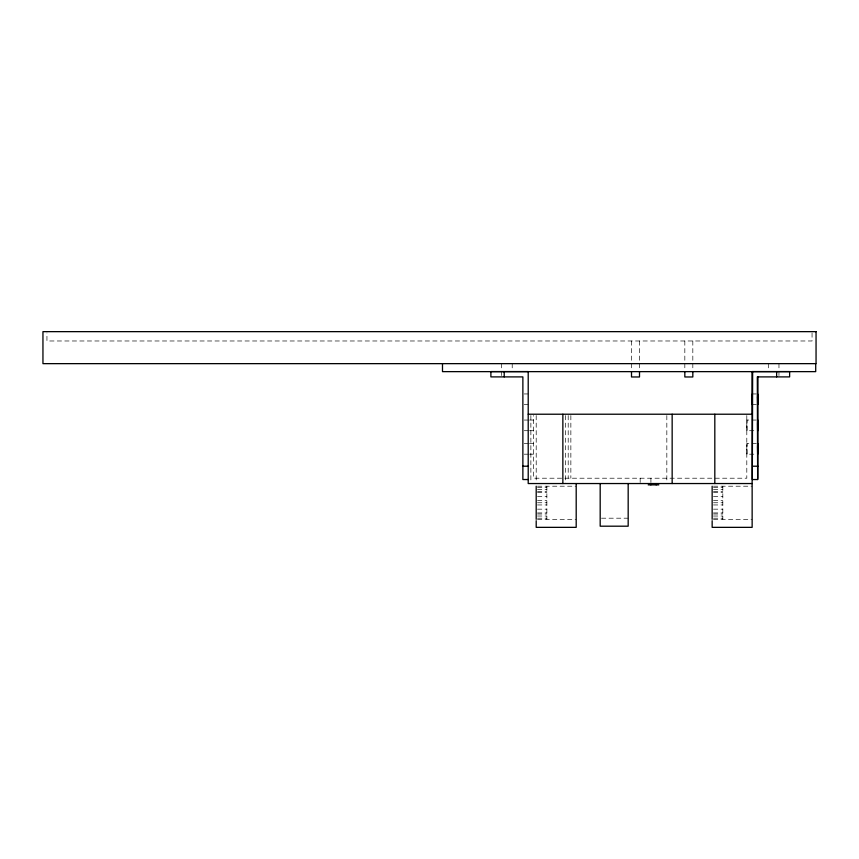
<?xml version="1.0" encoding="UTF-8"?>
<svg xmlns="http://www.w3.org/2000/svg" width="859" height="859" viewBox="0 0 859 859"><rect width="100%" height="100%" fill="white"/><g stroke="black" fill="none" stroke-linecap="round" stroke-linejoin="round"><path stroke-width="0.64" stroke-dasharray="4.29 3.22" d="M756.317 420.051L746.986 420.051L746.858 425.388L746.986 430.713L756.317 430.713M746.986 430.713L746.986 420.051M756.328 443.566L746.997 443.566L746.858 448.387L746.976 454.186L756.307 454.186M746.976 454.186L746.997 443.566M524.205 393.948L528.21 393.948M752.334 393.948L756.328 393.948M524.205 404.557L528.21 404.557M752.301 404.557L756.307 404.557M524.205 420.051L528.21 420.051M529.541 420.051L533.536 420.051M524.205 430.713L528.21 430.713M529.541 430.713L533.536 430.713M524.205 443.566L528.21 443.566M529.541 443.566L533.536 443.566M524.205 454.186L528.21 454.186M529.541 454.186L533.536 454.186M537.541 486.205L576.196 486.205M713.485 486.205L752.14 486.205M537.541 487.332L546.861 487.332M713.485 487.332L722.816 487.332M537.541 489.512L546.861 489.512M713.485 489.512L722.816 489.512M537.541 491.531L546.861 491.531M713.485 491.531L722.816 491.531M537.541 492.594L546.861 492.594M713.485 492.594L722.816 492.594M537.541 496.373L546.861 496.373M713.485 496.373L722.816 496.373M537.541 500.582L546.861 500.582M713.485 500.582L722.816 500.582M537.541 502.762L546.861 502.762M713.485 502.762L722.816 502.762M537.541 504.952L546.861 504.952M713.485 504.952L722.816 504.952M537.541 509.162L546.861 509.162M713.485 509.162L722.816 509.162M537.541 512.941L546.861 512.941M713.485 512.941L722.816 512.941M537.541 514.004L546.861 514.004M713.485 514.004L722.816 514.004M537.541 516.023L546.861 516.023M713.485 516.023L722.816 516.023M537.541 518.202L546.861 518.202M601.515 518.192L628.176 518.192M713.485 518.202L722.816 518.202M537.541 519.33L576.196 519.33M713.485 519.33L752.14 519.33M812.056 332.981L812.056 340.98L46.944 340.98L46.944 332.981M778.963 363.572L778.963 370.24M778.963 371.571L778.963 375.566M768.311 363.572L768.311 370.24M746.804 415.552L746.804 478.205L533.536 478.205L533.536 415.552M722.816 486.205L722.816 519.33M692.826 340.98L692.826 370.304M684.827 340.98L684.827 370.304M666.831 415.552L666.831 482.2M650.918 478.205L650.918 483.542M640.17 478.205L640.17 483.542M639.504 340.98L639.504 370.304M631.505 340.98L631.505 370.304M570.859 415.552L570.859 478.205M568.196 415.552L568.196 478.205M565.523 415.552L565.523 483.542M546.861 486.205L546.861 519.33M536.199 415.552L536.199 482.2M530.873 415.552L530.873 482.2M512.211 363.572L512.211 370.24M501.549 363.572L501.549 370.24M501.549 371.571L501.549 375.566"/><path stroke-width="1.29" d="M752.645 371.571L752.312 479.537L757.649 479.537L757.81 477.754L757.971 376.897M528.21 414.221L752.14 414.221L752.14 527.351L712.154 527.351L712.154 520.704M522.873 466.212L528.21 466.212M752.645 466.212L757.971 466.212M528.21 479.537L522.873 479.537L522.873 376.897L490.886 376.897L490.886 371.571L528.21 371.571L528.21 483.542L752.14 483.542M648.212 484.873L658.832 484.873M757.649 479.537L757.316 376.897L789.625 376.897L789.625 371.571L751.99 371.571L751.99 414.221M815.706 363.647L815.706 371.636L442.492 371.636L442.492 363.647M776.633 371.571L776.633 376.897M714.817 414.221L714.817 483.542M712.154 486.205L712.154 519.33M692.826 371.636L692.826 376.972L684.827 376.972L684.827 371.636M672.157 414.221L672.157 483.542M656.169 483.542L656.169 484.873M650.886 483.542L650.864 484.873M639.504 371.636L639.504 376.972L631.505 376.972L631.505 371.636M628.176 483.542L628.176 526.191L600.183 526.191L600.183 483.542M576.196 483.542L576.196 527.351L536.199 527.351L536.199 520.704M562.86 414.221L562.86 483.542M536.199 486.205L536.199 519.33M504.212 371.571L504.212 376.897M757.531 424.002C757.627 445.692 757.971 408.111 757.531 424.002M752.194 397.406L752.301 404.557L752.334 393.948L752.194 397.406M757.52 397.406L757.638 404.557L757.659 393.948L757.52 397.406M757.52 447.034L757.638 454.186L757.659 443.566L757.52 447.034M816.05 331.649L42.95 331.649L42.95 363.647L816.05 363.647L816.05 331.649"/></g></svg>
